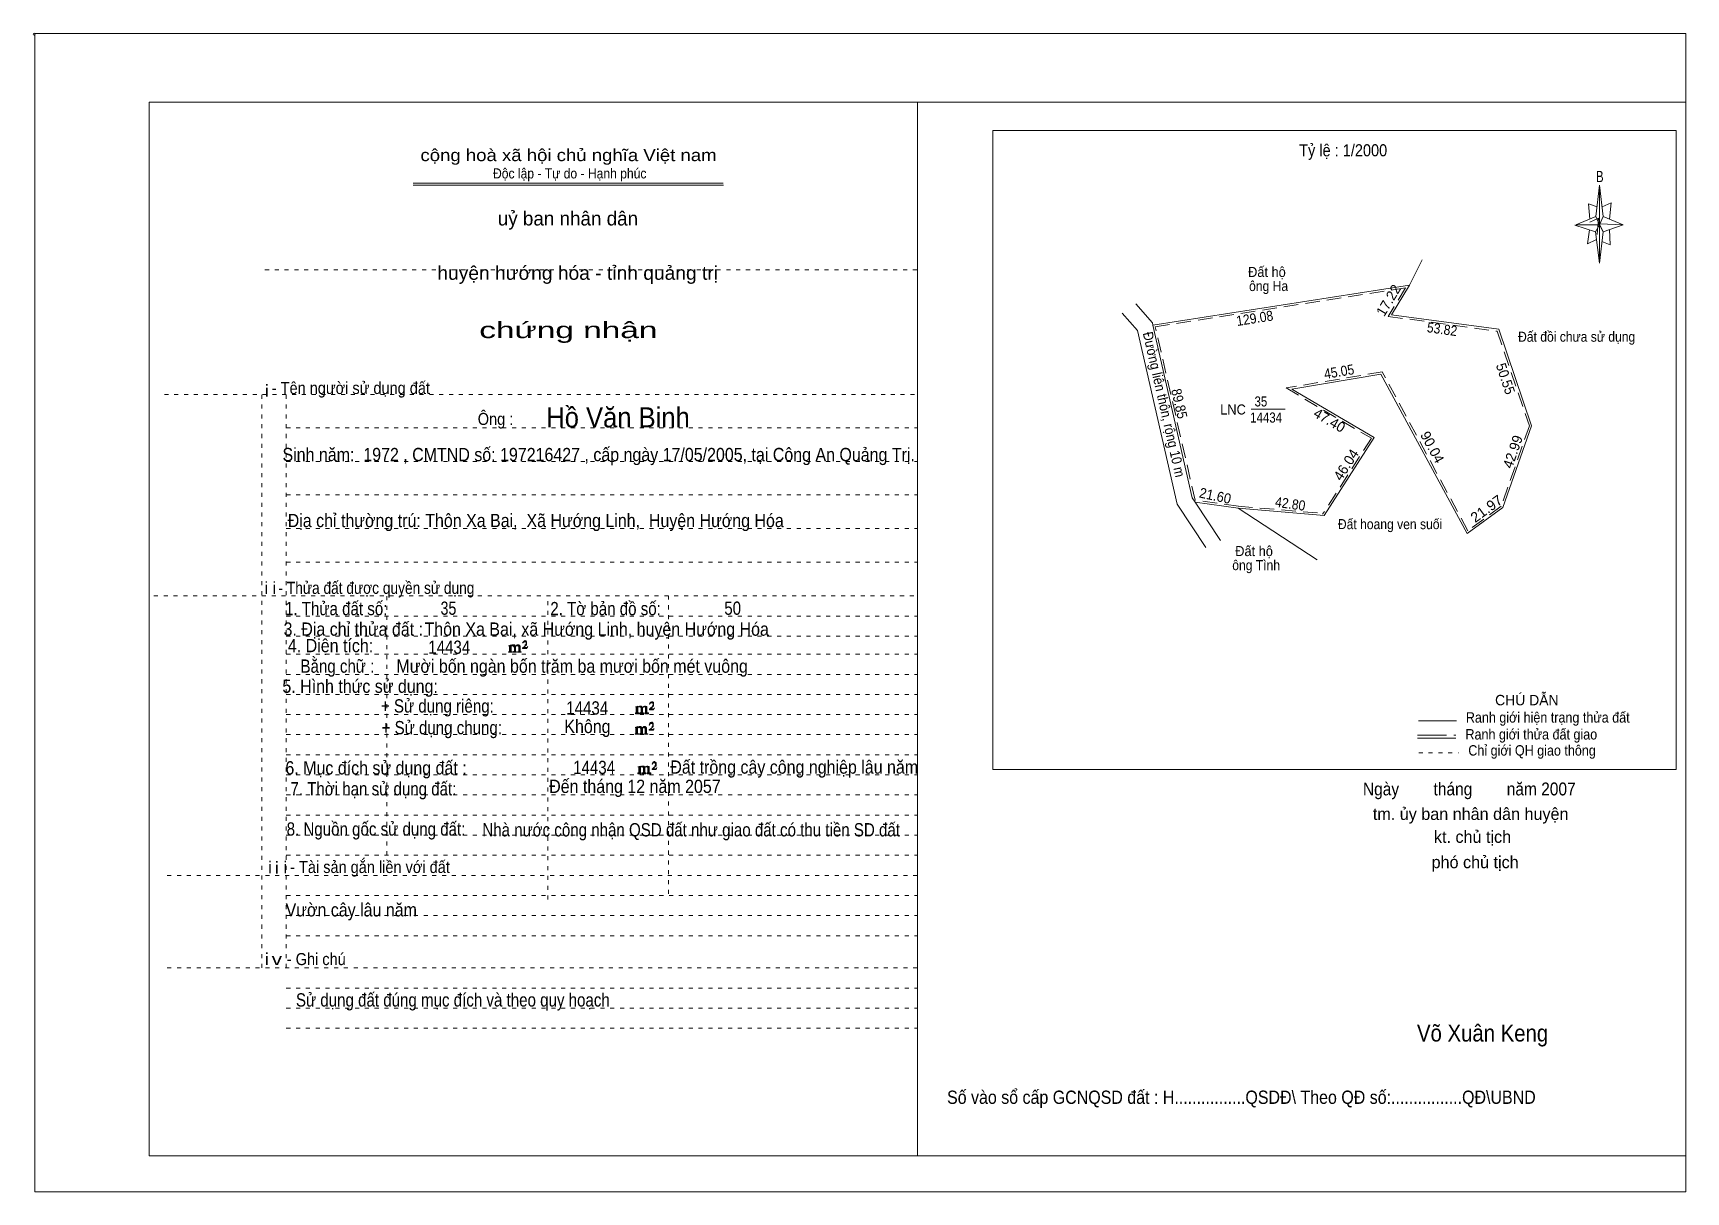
# Model space of a CAD drawing. Header units: centimetres. Extents: x -1.6 to 39.5, y -3.3 to 25.5.
import ezdxf
from ezdxf.enums import TextEntityAlignment as Align

# ---------------------------------------------------------------- set-up
doc = ezdxf.new("R2010")
doc.units = ezdxf.units.CM
doc.header["$LTSCALE"] = 0.12
for name, pattern in [('DOTTED', [1.5, 0.3, -1.2]), ('LONG_DASHED', [7.5, 6, -1.5]), ('MEDIUM_DASHED', [4.5, 3, -1.5])]:
    doc.linetypes.add(name, pattern=pattern)
for name, color, linetype, lineweight in [('1', 7, 'DOTTED', 13), ('10', 7, 'Continuous', 13), ('4', 7, 'Continuous', 13), ('5', 7, 'Continuous', 13), ('50', 7, 'Continuous', 13)]:
    doc.layers.add(name, color=color, linetype=linetype, lineweight=lineweight)

msp = doc.modelspace()

# ---------------------------------------------------------------- hatches: boundary and pattern name
at = {"layer": '50'}
for points in [[(10.27, 10.13), (10.27, 10.12), (10.27, 10.11), (10.25, 10.11), (10.24, 10.11), (10.24, 10.1), (10.33, 10.1), (10.33, 10.11), (10.32, 10.11), (10.31, 10.11), (10.31, 10.12), (10.31, 10.13), (10.31, 10.24), (10.31, 10.25), (10.32, 10.26), (10.34, 10.26), (10.35, 10.26), (10.36, 10.26), (10.37, 10.25), (10.39, 10.22), (10.39, 10.13), (10.37, 10.12), (10.37, 10.11), (10.36, 10.11), (10.35, 10.11), (10.35, 10.1), (10.44, 10.1), (10.44, 10.11), (10.43, 10.11), (10.42, 10.11), (10.42, 10.12), (10.42, 10.13), (10.42, 10.24), (10.44, 10.26), (10.45, 10.26), (10.46, 10.26), (10.49, 10.26), (10.49, 10.25), (10.5, 10.24), (10.5, 10.22), (10.5, 10.13), (10.5, 10.12), (10.49, 10.11), (10.49, 10.11), (10.47, 10.11), (10.47, 10.1), (10.56, 10.1), (10.56, 10.11), (10.55, 10.11), (10.54, 10.11), (10.53, 10.12), (10.53, 10.13), (10.53, 10.2), (10.53, 10.25), (10.53, 10.26), (10.52, 10.27), (10.5, 10.28), (10.47, 10.28), (10.46, 10.28), (10.44, 10.27), (10.41, 10.25), (10.41, 10.26), (10.4, 10.28), (10.39, 10.28), (10.37, 10.28), (10.35, 10.28), (10.34, 10.28), (10.32, 10.26), (10.31, 10.26), (10.31, 10.25), (10.31, 10.25), (10.31, 10.26), (10.31, 10.28), (10.24, 10.26), (10.24, 10.26), (10.25, 10.26), (10.27, 10.25), (10.27, 10.24), (10.27, 10.23)], [(10.69, 10.19), (10.72, 10.24), (10.72, 10.24), (10.71, 10.22), (10.69, 10.22), (10.68, 10.22), (10.63, 10.22), (10.66, 10.26), (10.67, 10.27), (10.69, 10.28), (10.69, 10.3), (10.69, 10.32), (10.69, 10.34), (10.69, 10.35), (10.69, 10.37), (10.68, 10.38), (10.67, 10.38), (10.66, 10.39), (10.65, 10.39), (10.63, 10.38), (10.63, 10.38), (10.62, 10.37), (10.61, 10.35), (10.59, 10.33), (10.61, 10.33), (10.61, 10.35), (10.62, 10.35), (10.63, 10.36), (10.65, 10.36), (10.66, 10.36), (10.67, 10.35), (10.68, 10.35), (10.68, 10.32), (10.68, 10.3), (10.66, 10.28), (10.66, 10.26), (10.65, 10.25), (10.59, 10.2), (10.59, 10.19)], [(13.42, 8.61), (13.42, 8.6), (13.42, 8.59), (13.41, 8.59), (13.4, 8.59), (13.4, 8.57), (13.48, 8.57), (13.48, 8.59), (13.47, 8.59), (13.46, 8.59), (13.46, 8.6), (13.46, 8.61), (13.46, 8.72), (13.46, 8.73), (13.47, 8.74), (13.5, 8.74), (13.51, 8.74), (13.52, 8.74), (13.53, 8.73), (13.54, 8.69), (13.54, 8.61), (13.53, 8.6), (13.53, 8.59), (13.52, 8.59), (13.51, 8.59), (13.51, 8.57), (13.6, 8.57), (13.6, 8.59), (13.58, 8.59), (13.57, 8.59), (13.57, 8.6), (13.57, 8.61), (13.57, 8.72), (13.6, 8.74), (13.61, 8.74), (13.62, 8.74), (13.64, 8.74), (13.64, 8.73), (13.65, 8.72), (13.65, 8.69), (13.65, 8.61), (13.65, 8.6), (13.64, 8.59), (13.64, 8.59), (13.63, 8.59), (13.63, 8.57), (13.72, 8.57), (13.72, 8.59), (13.7, 8.59), (13.69, 8.59), (13.68, 8.6), (13.68, 8.61), (13.68, 8.68), (13.68, 8.73), (13.68, 8.74), (13.67, 8.75), (13.65, 8.76), (13.63, 8.76), (13.62, 8.76), (13.6, 8.75), (13.56, 8.73), (13.56, 8.74), (13.55, 8.76), (13.54, 8.76), (13.53, 8.76), (13.51, 8.76), (13.5, 8.76), (13.47, 8.74), (13.46, 8.74), (13.46, 8.73), (13.46, 8.73), (13.46, 8.74), (13.46, 8.76), (13.4, 8.74), (13.4, 8.74), (13.41, 8.74), (13.42, 8.73), (13.42, 8.72), (13.42, 8.71)], [(13.85, 8.67), (13.87, 8.72), (13.87, 8.72), (13.86, 8.69), (13.85, 8.69), (13.84, 8.69), (13.78, 8.69), (13.82, 8.74), (13.83, 8.75), (13.85, 8.76), (13.85, 8.78), (13.85, 8.79), (13.85, 8.82), (13.85, 8.83), (13.85, 8.85), (13.84, 8.86), (13.83, 8.86), (13.82, 8.87), (13.8, 8.87), (13.78, 8.86), (13.78, 8.86), (13.77, 8.85), (13.76, 8.83), (13.75, 8.81), (13.76, 8.81), (13.76, 8.83), (13.77, 8.83), (13.78, 8.84), (13.8, 8.84), (13.82, 8.84), (13.83, 8.83), (13.84, 8.83), (13.84, 8.79), (13.84, 8.78), (13.82, 8.76), (13.82, 8.74), (13.8, 8.73), (13.75, 8.68), (13.75, 8.67)], [(13.41, 8.09), (13.41, 8.08), (13.41, 8.07), (13.4, 8.07), (13.39, 8.07), (13.39, 8.06), (13.48, 8.06), (13.48, 8.07), (13.47, 8.07), (13.45, 8.07), (13.45, 8.08), (13.45, 8.09), (13.45, 8.2), (13.45, 8.21), (13.47, 8.23), (13.49, 8.23), (13.5, 8.23), (13.51, 8.23), (13.52, 8.21), (13.53, 8.18), (13.53, 8.09), (13.52, 8.08), (13.52, 8.07), (13.51, 8.07), (13.5, 8.07), (13.5, 8.06), (13.59, 8.06), (13.59, 8.07), (13.58, 8.07), (13.57, 8.07), (13.57, 8.08), (13.57, 8.09), (13.57, 8.2), (13.59, 8.23), (13.6, 8.23), (13.61, 8.23), (13.63, 8.23), (13.63, 8.21), (13.64, 8.2), (13.64, 8.18), (13.64, 8.09), (13.64, 8.08), (13.63, 8.07), (13.63, 8.07), (13.62, 8.07), (13.62, 8.06), (13.71, 8.06), (13.71, 8.07), (13.7, 8.07), (13.69, 8.07), (13.67, 8.08), (13.67, 8.09), (13.67, 8.17), (13.67, 8.21), (13.67, 8.23), (13.66, 8.24), (13.64, 8.25), (13.62, 8.25), (13.61, 8.25), (13.59, 8.24), (13.55, 8.21), (13.55, 8.23), (13.54, 8.25), (13.53, 8.25), (13.52, 8.25), (13.5, 8.25), (13.49, 8.25), (13.47, 8.23), (13.45, 8.23), (13.45, 8.21), (13.45, 8.21), (13.45, 8.23), (13.45, 8.25), (13.39, 8.23), (13.39, 8.23), (13.4, 8.23), (13.41, 8.21), (13.41, 8.2), (13.41, 8.19)], [(13.84, 8.16), (13.86, 8.2), (13.86, 8.2), (13.85, 8.18), (13.84, 8.18), (13.83, 8.18), (13.77, 8.18), (13.81, 8.23), (13.82, 8.24), (13.84, 8.25), (13.84, 8.27), (13.84, 8.28), (13.84, 8.3), (13.84, 8.31), (13.84, 8.34), (13.83, 8.35), (13.82, 8.35), (13.81, 8.36), (13.8, 8.36), (13.77, 8.35), (13.77, 8.35), (13.76, 8.34), (13.75, 8.31), (13.74, 8.29), (13.75, 8.29), (13.75, 8.31), (13.76, 8.31), (13.77, 8.33), (13.8, 8.33), (13.81, 8.33), (13.82, 8.31), (13.83, 8.31), (13.83, 8.28), (13.83, 8.27), (13.81, 8.25), (13.81, 8.23), (13.8, 8.21), (13.74, 8.17), (13.74, 8.16)], [(13.48, 7.12), (13.48, 7.11), (13.48, 7.1), (13.47, 7.1), (13.46, 7.1), (13.46, 7.08), (13.54, 7.08), (13.54, 7.1), (13.53, 7.1), (13.52, 7.1), (13.52, 7.11), (13.52, 7.12), (13.52, 7.23), (13.52, 7.24), (13.53, 7.25), (13.56, 7.25), (13.57, 7.25), (13.58, 7.25), (13.59, 7.24), (13.6, 7.2), (13.6, 7.12), (13.59, 7.11), (13.59, 7.1), (13.58, 7.1), (13.57, 7.1), (13.57, 7.08), (13.66, 7.08), (13.66, 7.1), (13.64, 7.1), (13.63, 7.1), (13.63, 7.11), (13.63, 7.12), (13.63, 7.23), (13.66, 7.25), (13.67, 7.25), (13.68, 7.25), (13.7, 7.25), (13.7, 7.24), (13.71, 7.23), (13.71, 7.2), (13.71, 7.12), (13.71, 7.11), (13.7, 7.1), (13.7, 7.1), (13.69, 7.1), (13.69, 7.08), (13.78, 7.08), (13.78, 7.1), (13.76, 7.1), (13.75, 7.1), (13.74, 7.11), (13.74, 7.12), (13.74, 7.19), (13.74, 7.24), (13.74, 7.25), (13.73, 7.26), (13.71, 7.27), (13.69, 7.27), (13.68, 7.27), (13.66, 7.26), (13.62, 7.24), (13.62, 7.25), (13.61, 7.27), (13.6, 7.27), (13.59, 7.27), (13.57, 7.27), (13.56, 7.27), (13.53, 7.25), (13.52, 7.25), (13.52, 7.24), (13.52, 7.24), (13.52, 7.25), (13.52, 7.27), (13.46, 7.25), (13.46, 7.25), (13.47, 7.25), (13.48, 7.24), (13.48, 7.23), (13.48, 7.22)], [(13.91, 7.18), (13.93, 7.23), (13.93, 7.23), (13.92, 7.2), (13.91, 7.2), (13.9, 7.2), (13.84, 7.2), (13.88, 7.25), (13.89, 7.26), (13.91, 7.27), (13.91, 7.29), (13.91, 7.3), (13.91, 7.33), (13.91, 7.34), (13.91, 7.36), (13.9, 7.37), (13.89, 7.37), (13.88, 7.38), (13.86, 7.38), (13.84, 7.37), (13.84, 7.37), (13.83, 7.36), (13.82, 7.34), (13.81, 7.32), (13.82, 7.32), (13.82, 7.34), (13.83, 7.34), (13.84, 7.35), (13.86, 7.35), (13.88, 7.35), (13.89, 7.34), (13.9, 7.34), (13.9, 7.3), (13.9, 7.29), (13.88, 7.27), (13.88, 7.25), (13.86, 7.24), (13.81, 7.19), (13.81, 7.18)]]:
    msp.add_hatch(color=256, dxfattribs=at).paths.add_polyline_path(points)

# ---------------------------------------------------------------- linework, layer by layer
at = {"layer": '1', "linetype": 'Continuous'}
for p, q in [((1.31, -2.42), (1.31, 23.78)), ((1.31, 23.78), (39.51, 23.78)), ((20.41, -2.42), (20.41, 23.78)), ((39.51, -2.42), (39.51, 23.78)), ((7.87, 21.76), (15.58, 21.76)), ((7.87, 21.71), (15.59, 21.71)), ((37.26, 20.55), (36.75, 20.72)), ((1.31, -2.42), (39.51, -2.42))]:
    msp.add_line(p, q, dxfattribs=at)
at = {"layer": '1'}
for p, q in [((4.19, 19.61), (20.41, 19.61)), ((1.69, 16.51), (20.41, 16.51)), ((4.11, 2.25), (4.11, 16.51)), ((4.72, 2.25), (4.72, 16.51)), ((4.72, 15.68), (20.41, 15.68)), ((4.72, 14.84), (20.41, 14.84)), ((4.72, 14.01), (20.41, 14.01)), ((4.72, 13.18), (20.41, 13.18)), ((4.72, 12.34), (20.41, 12.34)), ((1.43, 11.5), (20.41, 11.5)), ((7.22, 5.05), (7.22, 11.5)), ((11.22, 3.95), (11.22, 11.5)), ((14.22, 4.09), (14.22, 11.5)), ((4.72, 11), (20.41, 11)), ((4.72, 10.5), (20.41, 10.5)), ((4.72, 10.05), (20.41, 10.05)), ((4.72, 9.55), (20.41, 9.55)), ((4.72, 9.05), (20.41, 9.05)), ((4.72, 8.55), (20.41, 8.55)), ((4.72, 8.05), (20.41, 8.05)), ((4.72, 7.55), (20.41, 7.55)), ((4.72, 7.05), (20.41, 7.05)), ((4.72, 6.55), (20.41, 6.55)), ((4.72, 6.05), (20.41, 6.05)), ((4.72, 5.55), (20.41, 5.55)), ((4.72, 5.05), (20.41, 5.05)), ((1.76, 4.55), (20.41, 4.55)), ((4.72, 4.05), (20.41, 4.05)), ((4.72, 3.55), (20.41, 3.55)), ((4.72, 3.05), (20.41, 3.05)), ((1.76, 2.25), (20.41, 2.25)), ((4.72, 1.75), (20.41, 1.75)), ((4.72, 1.25), (20.41, 1.25)), ((4.72, 0.75), (20.41, 0.75))]:
    msp.add_line(p, q, dxfattribs=at)
at = {"layer": '1', "linetype": 'Continuous'}
msp.add_lwpolyline([(-1.53, -3.32), (39.51, -3.32), (39.51, 25.48), (-1.53, 25.48)], close=True, dxfattribs=at)
msp.add_lwpolyline([(37.27, 20.35), (37.06, 20.25), (37.11, 20.6)], dxfattribs=at)
at = {"layer": '10'}
for p, q in [((32.64, 19.23), (32.95, 19.86)), ((32.64, 19.23), (26.26, 18.23)), ((28.7, 16.14), (29.55, 16.14)), ((27.58, 12.7), (26.86, 13.78)), ((28.38, 13.68), (27.31, 13.83)), ((27.31, 13.83), (27.94, 12.88)), ((28.38, 13.68), (30.52, 13.5)), ((28.38, 13.68), (30.34, 12.4))]:
    msp.add_line(p, q, dxfattribs=at)
at = {"layer": '10', "linetype": 'MEDIUM_DASHED'}
for p, q in [((32.54, 19.16), (26.32, 18.19)), ((28.38, 13.73), (30.52, 13.55))]:
    msp.add_line(p, q, dxfattribs=at)
for points in [[(32.54, 19.16), (32.11, 18.45), (34.82, 18.08), (35.62, 15.73), (34.92, 13.73), (34.09, 13.12), (31.96, 17.07), (29.57, 16.67), (31.69, 15.42), (30.48, 13.53)], [(28.39, 13.73), (27.31, 13.88), (26.32, 18.19)]]:
    msp.add_lwpolyline(points, dxfattribs=at)
at = {"layer": '10'}
for points in [[(32.64, 19.23), (32.19, 18.49), (34.86, 18.13), (35.67, 15.73), (34.96, 13.7), (34.07, 13.05), (31.93, 17.01), (29.71, 16.64), (31.76, 15.44), (30.52, 13.5)], [(25.5, 18.53), (25.88, 18.1), (26.62, 14.83), (26.86, 13.78)], [(27.31, 13.83), (27.24, 13.94), (26.26, 18.23), (26.25, 18.29), (25.84, 18.76)]]:
    msp.add_lwpolyline(points, dxfattribs=at)
at = {"layer": '4'}
for p, q in [((32.86, 8.39), (33.81, 8.39)), ((32.84, 7.96), (33.79, 7.96))]:
    msp.add_line(p, q, dxfattribs=at)
at = {"layer": '4', "linetype": 'LONG_DASHED'}
msp.add_line((32.84, 8.04), (33.79, 8.04), dxfattribs=at)
at = {"layer": '4', "linetype": 'DOTTED'}
msp.add_line((32.87, 7.6), (33.86, 7.6), dxfattribs=at)
at = {"layer": '4'}
msp.add_lwpolyline([(22.28, 23.07), (39.27, 23.07), (39.27, 7.18), (22.28, 7.18)], close=True, dxfattribs=at)
msp.add_circle((-1.55, 25.47), 0.025, dxfattribs=at)
at = {"layer": '5'}
for p, q in [((37.27, 20.93), (37.36, 21.71)), ((37.45, 20.55), (37.36, 19.77)), ((37.45, 20.93), (37.95, 20.73)), ((37.61, 20.61), (37.63, 20.23)), ((37.63, 20.23), (37.42, 20.31))]:
    msp.add_line(p, q, dxfattribs=at)
for points in [[(37.36, 21.71), (37.45, 20.93), (37.36, 20.73)], [(37.36, 20.73), (36.77, 20.73), (37.27, 20.93), (37.45, 20.55), (37.95, 20.73), (37.36, 20.75)], [(37.36, 20.73), (37.36, 19.77), (37.26, 20.55)]]:
    msp.add_lwpolyline(points, close=True, dxfattribs=at)
for points in [[(37.3, 21.17), (37.09, 21.25), (37.12, 20.87)], [(37.43, 21.17), (37.65, 21.27), (37.61, 20.87)], [(37.36, 20.73), (37.27, 20.93), (36.77, 20.73)], [(37.12, 20.79), (37.34, 20.89), (37.3, 20.49)], [(37.36, 20.73), (37.45, 20.55), (37.95, 20.73)]]:
    msp.add_lwpolyline(points, dxfattribs=at)
at = {"layer": '50'}
for points in [[(10.27, 10.13), (10.27, 10.12), (10.27, 10.11), (10.25, 10.11), (10.24, 10.11), (10.24, 10.1), (10.33, 10.1), (10.33, 10.11), (10.32, 10.11), (10.31, 10.11), (10.31, 10.12), (10.31, 10.13), (10.31, 10.24), (10.31, 10.25), (10.32, 10.26), (10.34, 10.26), (10.35, 10.26), (10.36, 10.26), (10.37, 10.25), (10.39, 10.22), (10.39, 10.13), (10.37, 10.12), (10.37, 10.11), (10.36, 10.11), (10.35, 10.11), (10.35, 10.1), (10.44, 10.1), (10.44, 10.11), (10.43, 10.11), (10.42, 10.11), (10.42, 10.12), (10.42, 10.13), (10.42, 10.24), (10.44, 10.26), (10.45, 10.26), (10.46, 10.26), (10.49, 10.26), (10.49, 10.25), (10.5, 10.24), (10.5, 10.22), (10.5, 10.13), (10.5, 10.12), (10.49, 10.11), (10.49, 10.11), (10.47, 10.11), (10.47, 10.1), (10.56, 10.1), (10.56, 10.11), (10.55, 10.11), (10.54, 10.11), (10.53, 10.12), (10.53, 10.13), (10.53, 10.2), (10.53, 10.25), (10.53, 10.26), (10.52, 10.27), (10.5, 10.28), (10.47, 10.28), (10.46, 10.28), (10.44, 10.27), (10.41, 10.25), (10.41, 10.26), (10.4, 10.28), (10.39, 10.28), (10.37, 10.28), (10.35, 10.28), (10.34, 10.28), (10.32, 10.26), (10.31, 10.26), (10.31, 10.25), (10.31, 10.25), (10.31, 10.26), (10.31, 10.28), (10.24, 10.26), (10.24, 10.26), (10.25, 10.26), (10.27, 10.25), (10.27, 10.24), (10.27, 10.23)], [(10.69, 10.19), (10.72, 10.24), (10.72, 10.24), (10.71, 10.22), (10.69, 10.22), (10.68, 10.22), (10.63, 10.22), (10.66, 10.26), (10.67, 10.27), (10.69, 10.28), (10.69, 10.3), (10.69, 10.32), (10.69, 10.34), (10.69, 10.35), (10.69, 10.37), (10.68, 10.38), (10.67, 10.38), (10.66, 10.39), (10.65, 10.39), (10.63, 10.38), (10.63, 10.38), (10.62, 10.37), (10.61, 10.35), (10.59, 10.33), (10.61, 10.33), (10.61, 10.35), (10.62, 10.35), (10.63, 10.36), (10.65, 10.36), (10.66, 10.36), (10.67, 10.35), (10.68, 10.35), (10.68, 10.32), (10.68, 10.3), (10.66, 10.28), (10.66, 10.26), (10.65, 10.25), (10.59, 10.2), (10.59, 10.19)], [(13.42, 8.61), (13.42, 8.6), (13.42, 8.59), (13.41, 8.59), (13.4, 8.59), (13.4, 8.57), (13.48, 8.57), (13.48, 8.59), (13.47, 8.59), (13.46, 8.59), (13.46, 8.6), (13.46, 8.61), (13.46, 8.72), (13.46, 8.73), (13.47, 8.74), (13.5, 8.74), (13.51, 8.74), (13.52, 8.74), (13.53, 8.73), (13.54, 8.69), (13.54, 8.61), (13.53, 8.6), (13.53, 8.59), (13.52, 8.59), (13.51, 8.59), (13.51, 8.57), (13.6, 8.57), (13.6, 8.59), (13.58, 8.59), (13.57, 8.59), (13.57, 8.6), (13.57, 8.61), (13.57, 8.72), (13.6, 8.74), (13.61, 8.74), (13.62, 8.74), (13.64, 8.74), (13.64, 8.73), (13.65, 8.72), (13.65, 8.69), (13.65, 8.61), (13.65, 8.6), (13.64, 8.59), (13.64, 8.59), (13.63, 8.59), (13.63, 8.57), (13.72, 8.57), (13.72, 8.59), (13.7, 8.59), (13.69, 8.59), (13.68, 8.6), (13.68, 8.61), (13.68, 8.68), (13.68, 8.73), (13.68, 8.74), (13.67, 8.75), (13.65, 8.76), (13.63, 8.76), (13.62, 8.76), (13.6, 8.75), (13.56, 8.73), (13.56, 8.74), (13.55, 8.76), (13.54, 8.76), (13.53, 8.76), (13.51, 8.76), (13.5, 8.76), (13.47, 8.74), (13.46, 8.74), (13.46, 8.73), (13.46, 8.73), (13.46, 8.74), (13.46, 8.76), (13.4, 8.74), (13.4, 8.74), (13.41, 8.74), (13.42, 8.73), (13.42, 8.72), (13.42, 8.71)], [(13.85, 8.67), (13.87, 8.72), (13.87, 8.72), (13.86, 8.69), (13.85, 8.69), (13.84, 8.69), (13.78, 8.69), (13.82, 8.74), (13.83, 8.75), (13.85, 8.76), (13.85, 8.78), (13.85, 8.79), (13.85, 8.82), (13.85, 8.83), (13.85, 8.85), (13.84, 8.86), (13.83, 8.86), (13.82, 8.87), (13.8, 8.87), (13.78, 8.86), (13.78, 8.86), (13.77, 8.85), (13.76, 8.83), (13.75, 8.81), (13.76, 8.81), (13.76, 8.83), (13.77, 8.83), (13.78, 8.84), (13.8, 8.84), (13.82, 8.84), (13.83, 8.83), (13.84, 8.83), (13.84, 8.79), (13.84, 8.78), (13.82, 8.76), (13.82, 8.74), (13.8, 8.73), (13.75, 8.68), (13.75, 8.67)], [(13.41, 8.09), (13.41, 8.08), (13.41, 8.07), (13.4, 8.07), (13.39, 8.07), (13.39, 8.06), (13.48, 8.06), (13.48, 8.07), (13.47, 8.07), (13.45, 8.07), (13.45, 8.08), (13.45, 8.09), (13.45, 8.2), (13.45, 8.21), (13.47, 8.23), (13.49, 8.23), (13.5, 8.23), (13.51, 8.23), (13.52, 8.21), (13.53, 8.18), (13.53, 8.09), (13.52, 8.08), (13.52, 8.07), (13.51, 8.07), (13.5, 8.07), (13.5, 8.06), (13.59, 8.06), (13.59, 8.07), (13.58, 8.07), (13.57, 8.07), (13.57, 8.08), (13.57, 8.09), (13.57, 8.2), (13.59, 8.23), (13.6, 8.23), (13.61, 8.23), (13.63, 8.23), (13.63, 8.21), (13.64, 8.2), (13.64, 8.18), (13.64, 8.09), (13.64, 8.08), (13.63, 8.07), (13.63, 8.07), (13.62, 8.07), (13.62, 8.06), (13.71, 8.06), (13.71, 8.07), (13.7, 8.07), (13.69, 8.07), (13.67, 8.08), (13.67, 8.09), (13.67, 8.17), (13.67, 8.21), (13.67, 8.23), (13.66, 8.24), (13.64, 8.25), (13.62, 8.25), (13.61, 8.25), (13.59, 8.24), (13.55, 8.21), (13.55, 8.23), (13.54, 8.25), (13.53, 8.25), (13.52, 8.25), (13.5, 8.25), (13.49, 8.25), (13.47, 8.23), (13.45, 8.23), (13.45, 8.21), (13.45, 8.21), (13.45, 8.23), (13.45, 8.25), (13.39, 8.23), (13.39, 8.23), (13.4, 8.23), (13.41, 8.21), (13.41, 8.2), (13.41, 8.19)], [(13.84, 8.16), (13.86, 8.2), (13.86, 8.2), (13.85, 8.18), (13.84, 8.18), (13.83, 8.18), (13.77, 8.18), (13.81, 8.23), (13.82, 8.24), (13.84, 8.25), (13.84, 8.27), (13.84, 8.28), (13.84, 8.3), (13.84, 8.31), (13.84, 8.34), (13.83, 8.35), (13.82, 8.35), (13.81, 8.36), (13.8, 8.36), (13.77, 8.35), (13.77, 8.35), (13.76, 8.34), (13.75, 8.31), (13.74, 8.29), (13.75, 8.29), (13.75, 8.31), (13.76, 8.31), (13.77, 8.33), (13.8, 8.33), (13.81, 8.33), (13.82, 8.31), (13.83, 8.31), (13.83, 8.28), (13.83, 8.27), (13.81, 8.25), (13.81, 8.23), (13.8, 8.21), (13.74, 8.17), (13.74, 8.16)], [(13.48, 7.12), (13.48, 7.11), (13.48, 7.1), (13.47, 7.1), (13.46, 7.1), (13.46, 7.08), (13.54, 7.08), (13.54, 7.1), (13.53, 7.1), (13.52, 7.1), (13.52, 7.11), (13.52, 7.12), (13.52, 7.23), (13.52, 7.24), (13.53, 7.25), (13.56, 7.25), (13.57, 7.25), (13.58, 7.25), (13.59, 7.24), (13.6, 7.2), (13.6, 7.12), (13.59, 7.11), (13.59, 7.1), (13.58, 7.1), (13.57, 7.1), (13.57, 7.08), (13.66, 7.08), (13.66, 7.1), (13.64, 7.1), (13.63, 7.1), (13.63, 7.11), (13.63, 7.12), (13.63, 7.23), (13.66, 7.25), (13.67, 7.25), (13.68, 7.25), (13.7, 7.25), (13.7, 7.24), (13.71, 7.23), (13.71, 7.2), (13.71, 7.12), (13.71, 7.11), (13.7, 7.1), (13.7, 7.1), (13.69, 7.1), (13.69, 7.08), (13.78, 7.08), (13.78, 7.1), (13.76, 7.1), (13.75, 7.1), (13.74, 7.11), (13.74, 7.12), (13.74, 7.19), (13.74, 7.24), (13.74, 7.25), (13.73, 7.26), (13.71, 7.27), (13.69, 7.27), (13.68, 7.27), (13.66, 7.26), (13.62, 7.24), (13.62, 7.25), (13.61, 7.27), (13.6, 7.27), (13.59, 7.27), (13.57, 7.27), (13.56, 7.27), (13.53, 7.25), (13.52, 7.25), (13.52, 7.24), (13.52, 7.24), (13.52, 7.25), (13.52, 7.27), (13.46, 7.25), (13.46, 7.25), (13.47, 7.25), (13.48, 7.24), (13.48, 7.23), (13.48, 7.22)], [(13.91, 7.18), (13.93, 7.23), (13.93, 7.23), (13.92, 7.2), (13.91, 7.2), (13.9, 7.2), (13.84, 7.2), (13.88, 7.25), (13.89, 7.26), (13.91, 7.27), (13.91, 7.29), (13.91, 7.3), (13.91, 7.33), (13.91, 7.34), (13.91, 7.36), (13.9, 7.37), (13.89, 7.37), (13.88, 7.38), (13.86, 7.38), (13.84, 7.37), (13.84, 7.37), (13.83, 7.36), (13.82, 7.34), (13.81, 7.32), (13.82, 7.32), (13.82, 7.34), (13.83, 7.34), (13.84, 7.35), (13.86, 7.35), (13.88, 7.35), (13.89, 7.34), (13.9, 7.34), (13.9, 7.3), (13.9, 7.29), (13.88, 7.27), (13.88, 7.25), (13.86, 7.24), (13.81, 7.19), (13.81, 7.18)]]:
    msp.add_lwpolyline(points, close=True, dxfattribs=at)

# ---------------------------------------------------------------- texts
at = {"layer": '1'}
for s, height, width, p in [('cộng hoà xã hội chủ nghĩa Việt nam', 0.3, 1.15, (11.735, 22.31)), ('Độc lập - Tự do - Hạnh phúc', 0.25, 0.9, (11.765, 21.88)), ('chứng nhận', 0.4, 1.55, (11.73, 17.91)), ('- Tên người sử dụng đất', 0.3, 0.9, (6.325, 16.52)), ('- Thửa đất được quyền sử dụng', 0.3, 0.85, (6.96, 11.55)), ('- Tài sản gắn liền với đất ', 0.3, 0.9, (6.85, 4.61)), ('v', 0.3, 1.3, (4.485, 2.32)), ('- Ghi chú', 0.3, 0.9, (5.465, 2.32))]:
    msp.add_text(s, height=height, dxfattribs=dict(at, width=width)).set_placement(p, align=Align.CENTER)
for s, height, p in [('uỷ ban nhân dân', 0.35, (11.72, 20.71)), ('i', 0.3, (4.235, 16.45)), ('i', 0.3, (4.225, 11.55)), ('i', 0.3, (4.425, 11.55)), ('i', 0.3, (4.315, 4.6)), ('i', 0.3, (4.485, 4.59)), ('i', 0.3, (4.695, 4.6)), ('i', 0.3, (4.235, 2.32))]:
    msp.add_text(s, height=height, dxfattribs=at).set_placement(p, align=Align.CENTER)
at = {"layer": '10'}
for s, height, width, p in [('Tỷ lệ : 1/2000', 0.3, 0.9, (30.99, 22.43)), ('Đất hộ', 0.25, 0.95, (29.095, 19.43)), (' ông Ha', 0.25, 0.9, (29.095, 19.08)), ('Đất đồi chưa sử dụng ', 0.25, 0.9, (36.835, 17.82)), ('35', 0.25, 0.85, (28.945, 16.21)), ('Hồ Văn Binh', 0.5, 0.95, (12.965, 15.69)), ('14434', 0.25, 0.85, (29.075, 15.81)), ('Đất hoang ven suối', 0.25, 0.9, (32.155, 13.16)), ('Đất hộ', 0.25, 0.95, (28.775, 12.49)), (' ông Tình', 0.25, 0.9, (28.785, 12.14)), ('Võ Xuân Keng', 0.42, 0.9, (34.455, 0.42))]:
    msp.add_text(s, height=height, dxfattribs=dict(at, width=width)).set_placement(p, align=Align.CENTER)
for s, rotation, p in [('17.22', 59.07, (32.225, 18.786)), ('47.40', 329.745, (30.587, 15.76)), ('90.04', 298.412, (33.096, 15.139)), ('42.99', 70.828, (35.324, 15.044)), ('46.04', 57.408, (31.168, 14.693))]:
    msp.add_text(s, height=0.25, rotation=rotation, dxfattribs=at).set_placement(p, align=Align.CENTER)
for s, rotation, width, p in [('129.08', 8.909, 0.9, (28.811, 18.281)), ('53.82', 352.258, 0.9, (33.433, 18.009)), ('Đường liên thôn, rộng 10 m ', 282.751, 0.9, (26.424, 16.193)), ('45.05', 9.559, 0.9, (30.909, 16.954)), ('50.55', 288.596, 0.95, (34.908, 16.86)), ('89.85', 282.858, 0.9, (26.796, 16.253)), ('21.60', 348, 0.95, (27.784, 13.868)), ('21.97', 36.114, 1.05, (34.626, 13.567)), ('42.80', 352, 0.9, (29.658, 13.667))]:
    msp.add_text(s, height=0.25, rotation=rotation, dxfattribs=dict(at, width=width)).set_placement(p, align=Align.CENTER)
at = {"layer": '10', "width": 0.95}
msp.add_text('LNC', height=0.25, dxfattribs=at).set_placement((28.57, 16.01), align=Align.RIGHT)
at = {"layer": '4'}
msp.add_text('CHÚ DẪN', height=0.2591, dxfattribs=at).set_placement((35.555, 8.78), align=Align.CENTER)
at = {"layer": '4', "width": 0.9}
for s, p in [('Ranh giới hiện trạng thửa đất', (36.075, 8.35)), ('Ranh giới thửa đất giao ', (35.71, 7.93)), ('Chỉ giới QH giao thông', (35.685, 7.53))]:
    msp.add_text(s, height=0.2591, dxfattribs=at).set_placement(p, align=Align.CENTER)
at = {"layer": '5', "width": 0.75}
msp.add_text('B', height=0.276, dxfattribs=at).set_placement((37.37, 21.79), align=Align.CENTER)
at = {"layer": '50'}
for s, height, width, p in [('  huyện hướng hóa - tỉnh quảng trị', 0.34, 1.05, (11.83, 19.36)), ('Ông :', 0.3, 0.9, (9.92, 15.75)), ('Sinh năm:  1972 , CMTND số: 197216427 , cấp ngày 17/05/2005, tại Công An Quảng Trị.', 0.33, 0.9, (12.485, 14.85)), ('Địa chỉ thường trú: Thôn Xa Bai,  Xã Hướng Linh,  Huyện Hướng Hóa', 0.33, 0.9, (10.92, 13.21)), ('1. Thửa đất số:  ', 0.33, 0.85, (6.065, 11.02)), ('35', 0.33, 0.8, (8.75, 11.03)), ('2. Tờ bản đồ số:  ', 0.33, 0.85, (12.76, 11.02)), ('50', 0.33, 0.85, (15.815, 11.03)), ('3. Địa chỉ thửa đất : ', 0.33, 0.9, (6.44, 10.51)), ('Thôn Xa Bai, xã Hướng Linh, huyện Hướng Hóa', 0.33, 0.9, (12.435, 10.51)), ('4. Diện tích: ', 0.33, 0.9, (5.875, 10.1)), ('14434', 0.33, 0.85, (8.77, 10.06)), ('Bằng chữ :', 0.33, 0.85, (5.99, 9.59)), ('Mười bốn ngàn bốn trăm ba mươi bốn mét vuông', 0.33, 0.9, (11.825, 9.59)), ('5. Hình thức sử dụng:', 0.33, 0.9, (6.555, 9.09)), ('+ Sử dụng riêng:', 0.33, 0.85, (8.475, 8.6)), ('14434', 0.33, 0.85, (12.2, 8.55)), ('+ Sử dụng chung:', 0.33, 0.85, (8.585, 8.06)), ('Không', 0.33, 0.9, (12.205, 8.09)), ('6. Mục đích sử dụng đất :', 0.33, 0.9, (6.95, 7.06)), ('14434', 0.33, 0.85, (12.37, 7.07)), ('Đất trồng cây công nghiệp lâu năm', 0.33, 0.9, (17.345, 7.08)), ('7. Thời hạn sử dụng đất:', 0.33, 0.85, (6.885, 6.54)), ('Đến tháng 12 năm 2057', 0.33, 0.9, (13.385, 6.6)), ('Ngày        tháng        năm 2007', 0.32, 0.9, (34.125, 6.54)), ('8. Nguồn gốc sử dụng đất:', 0.33, 0.85, (6.95, 5.54)), ('Nhà nước công nhận QSD đất như giao đất có thu tiền SD đất ', 0.33, 0.85, (14.835, 5.52)), ('Vườn cây lâu năm', 0.33, 0.9, (6.335, 3.53)), ('Sử dụng đất đúng mục đích và theo quy hoạch', 0.33, 0.85, (8.86, 1.29)), ('Số vào sổ cấp GCNQSD đất : H................QSDĐ\\ Theo QĐ số:................QĐ\\UBND', 0.33, 0.9, (28.46, -1.13))]:
    msp.add_text(s, height=height, dxfattribs=dict(at, width=width)).set_placement(p, align=Align.CENTER)
for s, p in [('tm. ủy ban nhân dân huyện ', (34.215, 5.93)), ('kt. chủ tịch', (34.205, 5.36)), ('phó chủ tịch', (34.27, 4.73))]:
    msp.add_text(s, height=0.3, dxfattribs=at).set_placement(p, align=Align.CENTER)

doc.saveas('drawing.dxf')
